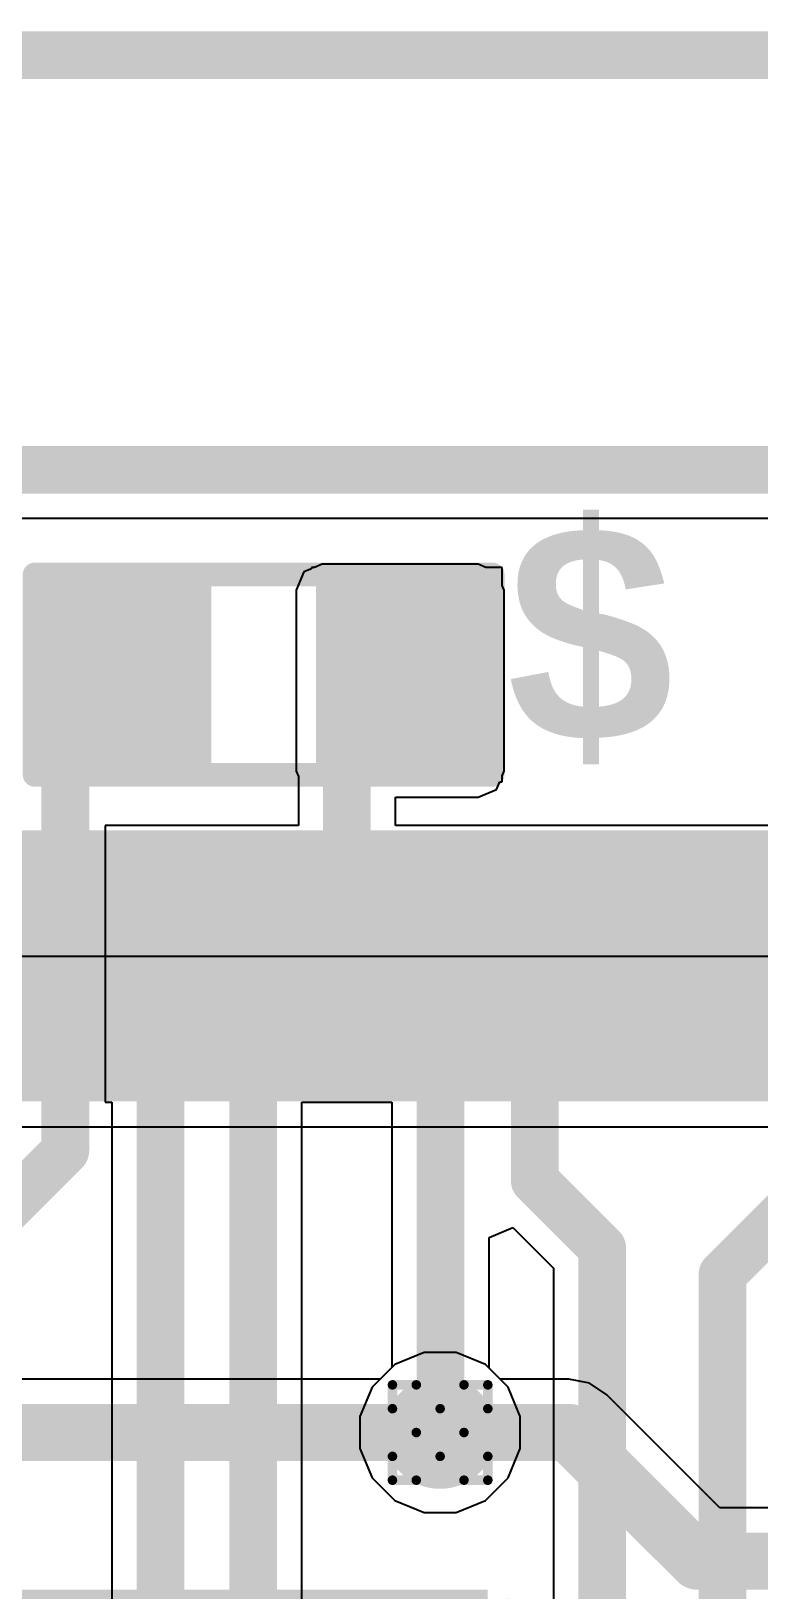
# Model space of a CAD drawing. Header units: inches. Extents: x -0.2 to 17.4, y -0.2 to 2.6.
# Drawn here: x 0.2763 to 0.4288, y 1.108 to 1.435 of the extents above; entities that cross this region are included whole.
import ezdxf

# ---------------------------------------------------------------- set-up
doc = ezdxf.new("R2010")
doc.units = ezdxf.units.IN
doc.header["$MEASUREMENT"] = 0
for name, color, linetype in [('Board_Outline', 216, 'Continuous'), ('Bottom Layer', 5, 'Continuous'), ('Dimensions', 6, 'Continuous'), ('Drill Drawing', 1, 'Continuous'), ('Top Layer', 1, 'Continuous'), ('Top Overlay', 2, 'Continuous'), ('Top Paste', 8, 'Continuous'), ('Top Solder', 216, 'Continuous'), ('Via Holes', 16, 'Continuous')]:
    doc.layers.add(name, color=color, linetype=linetype)
doc.styles.add('Arial_Bold', font='', dxfattribs={"height": 0.2})
doc.styles.get('Arial_Bold').set_extended_font_data('Arial', bold=True)

# ---------------------------------------------------------------- blocks, each defined once
blk = doc.blocks.new('48_LQFP__7_7___19')
at = {"layer": 'Top Layer'}
for points in [[(-0.08228, 0.19134), (-0.08228, 0.14331), (-0.09488, 0.14331), (-0.09488, 0.19134)], [(-0.0626, 0.19134), (-0.0626, 0.14331), (-0.0752, 0.14331), (-0.0752, 0.19134)], [(-0.04291, 0.19134), (-0.04291, 0.14331), (-0.05551, 0.14331), (-0.05551, 0.19134)], [(-0.02323, 0.19134), (-0.02323, 0.14331), (-0.03583, 0.14331), (-0.03583, 0.19134)], [(-0.00354, 0.19134), (-0.00354, 0.14331), (-0.01614, 0.14331), (-0.01614, 0.19134)], [(0.01614, 0.19134), (0.01614, 0.14331), (0.00354, 0.14331), (0.00354, 0.19134)], [(0.03583, 0.19134), (0.03583, 0.14331), (0.02323, 0.14331), (0.02323, 0.19134)], [(0.05551, 0.19134), (0.05551, 0.14331), (0.04291, 0.14331), (0.04291, 0.19134)]]:
    blk.add_hatch(color=1, dxfattribs=at).paths.add_polyline_path(points)
at = {"layer": 'Top Paste'}
for points in [[(-0.08228, 0.19134), (-0.08228, 0.14331), (-0.09488, 0.14331), (-0.09488, 0.19134)], [(-0.0626, 0.19134), (-0.0626, 0.14331), (-0.0752, 0.14331), (-0.0752, 0.19134)], [(-0.04291, 0.19134), (-0.04291, 0.14331), (-0.05551, 0.14331), (-0.05551, 0.19134)], [(-0.02323, 0.19134), (-0.02323, 0.14331), (-0.03583, 0.14331), (-0.03583, 0.19134)], [(-0.00354, 0.19134), (-0.00354, 0.14331), (-0.01614, 0.14331), (-0.01614, 0.19134)], [(0.01614, 0.19134), (0.01614, 0.14331), (0.00354, 0.14331), (0.00354, 0.19134)], [(0.03583, 0.19134), (0.03583, 0.14331), (0.02323, 0.14331), (0.02323, 0.19134)], [(0.05551, 0.19134), (0.05551, 0.14331), (0.04291, 0.14331), (0.04291, 0.19134)]]:
    blk.add_hatch(color=8, dxfattribs=at).paths.add_polyline_path(points)
at = {"layer": 'Top Solder'}
for points in [[(-0.07828, 0.19534), (-0.07828, 0.13931), (-0.09888, 0.13931), (-0.09888, 0.19534)], [(-0.0586, 0.19534), (-0.0586, 0.13931), (-0.0792, 0.13931), (-0.0792, 0.19534)], [(-0.03891, 0.19534), (-0.03891, 0.13931), (-0.05951, 0.13931), (-0.05951, 0.19534)], [(-0.01923, 0.19534), (-0.01923, 0.13931), (-0.03983, 0.13931), (-0.03983, 0.19534)], [(0.00046, 0.19534), (0.00046, 0.13931), (-0.02014, 0.13931), (-0.02014, 0.19534)], [(0.02014, 0.19534), (0.02014, 0.13931), (-0.00046, 0.13931), (-0.00046, 0.19534)], [(0.03983, 0.19534), (0.03983, 0.13931), (0.01923, 0.13931), (0.01923, 0.19534)], [(0.05951, 0.19534), (0.05951, 0.13931), (0.03891, 0.13931), (0.03891, 0.19534)]]:
    blk.add_hatch(color=216, dxfattribs=at).paths.add_polyline_path(points)
blk = doc.blocks.new('R___0603_40')
at = {"layer": 'Top Layer'}
for points in [[(-0.015, 0.0175), (-0.015, -0.0175), (-0.045, -0.0175), (-0.045, 0.0175)], [(0.045, 0.0175), (0.045, -0.0175), (0.015, -0.0175), (0.015, 0.0175)]]:
    blk.add_hatch(color=1, dxfattribs=at).paths.add_polyline_path(points)
at = {"layer": 'Top Paste'}
for points in [[(-0.015, 0.0175), (-0.015, -0.0175), (-0.045, -0.0175), (-0.045, 0.0175)], [(0.045, 0.0175), (0.045, -0.0175), (0.015, -0.0175), (0.015, 0.0175)]]:
    blk.add_hatch(color=8, dxfattribs=at).paths.add_polyline_path(points)
at = {"layer": 'Top Solder'}
for points in [[(-0.011, 0.0215), (-0.011, -0.0215), (-0.049, -0.0215), (-0.049, 0.0215)], [(0.049, 0.0215), (0.049, -0.0215), (0.011, -0.0215), (0.011, 0.0215)]]:
    blk.add_hatch(color=216, dxfattribs=at).paths.add_polyline_path(points)
at = {"layer": 'Top Overlay'}
for points in [[(-0.048, 0.021, 0.005, 0.005, 0), (0.048, 0.021, 0.005, 0.005, 0)], [(-0.048, -0.021, 0.005, 0.005, 0), (-0.048, 0.021, 0.005, 0.005, 0)], [(0.048, -0.021, 0.005, 0.005, 0), (0.048, 0.021, 0.005, 0.005, 0)], [(-0.048, -0.021, 0.005, 0.005, 0), (0.048, -0.021, 0.005, 0.005, 0)]]:
    blk.add_lwpolyline(points, format="xyseb", dxfattribs=at)
for points in [[(-0.04925, 0.021, 0.0025, 0.0025, 1), (-0.04675, 0.021, 0.0025, 0.0025, 1)], [(-0.04925, 0.021, 0.0025, 0.0025, 1), (-0.04675, 0.021, 0.0025, 0.0025, 1)], [(0.04675, 0.021, 0.0025, 0.0025, 1), (0.04925, 0.021, 0.0025, 0.0025, 1)], [(0.04675, 0.021, 0.0025, 0.0025, 1), (0.04925, 0.021, 0.0025, 0.0025, 1)], [(-0.04925, -0.021, 0.0025, 0.0025, 1), (-0.04675, -0.021, 0.0025, 0.0025, 1)], [(-0.04925, -0.021, 0.0025, 0.0025, 1), (-0.04675, -0.021, 0.0025, 0.0025, 1)], [(0.04675, -0.021, 0.0025, 0.0025, 1), (0.04925, -0.021, 0.0025, 0.0025, 1)], [(0.04675, -0.021, 0.0025, 0.0025, 1), (0.04925, -0.021, 0.0025, 0.0025, 1)]]:
    blk.add_lwpolyline(points, format="xyseb", close=True, dxfattribs=at)

msp = doc.modelspace()

# ---------------------------------------------------------------- hatches: boundary and pattern name
at = {"layer": 'Bottom Layer'}
h = msp.add_hatch(color=5, dxfattribs=at)
edge = h.paths.add_edge_path()
edge.add_arc((0.362, 1.141), 0.01181, 0, 360)
at = {"layer": 'Top Layer'}
msp.add_hatch(color=1, dxfattribs=at).paths.add_polyline_path([(0.33724, 1.27974), (0.37, 1.27974), (0.37, 1.31774), (0.33724, 1.31774)])
h = msp.add_hatch(color=1, dxfattribs=at)
edge = h.paths.add_edge_path()
edge.add_arc((0.362, 1.141), 0.01181, 0, 360)
at = {"layer": 'Via Holes'}
h = msp.add_hatch(color=7, dxfattribs=at)
edge = h.paths.add_edge_path()
edge.add_arc((0.362, 1.141), 0.00591, 0, 360)

# ---------------------------------------------------------------- linework, layer by layer
at = {"layer": 'Board_Outline'}
msp.add_lwpolyline([(-0.057, 1.343, 0.01, 0.01, 0), (1.986, 1.343, 0.01, 0.01, 0)], format="xyseb", dxfattribs=at)
at = {"layer": 'Bottom Layer'}
for p, q in [((-0.0468, 1.3328), (1.89207, 1.3328)), ((0.504, 1.24084), (0.204, 1.24084)), ((0.21139, 1.20516), (0.49661, 1.20516)), ((0.35866, 1.15781), (0.35248, 1.15525)), ((0.36534, 1.15781), (0.35866, 1.15781)), ((0.37152, 1.15525), (0.36534, 1.15781)), ((0.35248, 1.15525), (0.34944, 1.15222)), ((0.37456, 1.15222), (0.37152, 1.15525)), ((0.34944, 1.15222), (0.17237, 1.15222)), ((0.389, 1.15222), (0.37456, 1.15222)), ((0.39329, 1.15136), (0.389, 1.15222)), ((0.389, 1.15222), (0.389, 1.15222)), ((0.39693, 1.14893), (0.39329, 1.15136)), ((0.42065, 1.12522), (0.39693, 1.14893)), ((0.4686, 1.12522), (0.42065, 1.12522))]:
    msp.add_line(p, q, dxfattribs=at)
for points in [[(0.204, 1.223, 0.025, 0.025, 0), (0.504, 1.223, 0.025, 0.025, 0)], [(0.17237, 1.141, 0.012, 0.012, 0), (0.36363, 1.141, 0.012, 0.012, 0)], [(0.362, 1.141, 0.012, 0.012, 0), (0.389, 1.141, 0.012, 0.012, 0)], [(0.389, 1.141, 0.012, 0.012, 0), (0.416, 1.114, 0.012, 0.012, 0)], [(0.416, 1.114, 0.012, 0.012, 0), (0.998, 1.114, 0.012, 0.012, 0)], [(0.156, 1.102, 0.012, 0.012, 0), (0.372, 1.102, 0.012, 0.012, 0)], [(0.372, 1.102, 0.012, 0.012, 0), (0.396, 1.078, 0.012, 0.012, 0)]]:
    msp.add_lwpolyline(points, format="xyseb", dxfattribs=at)
for points in [[(0.359, 1.141, 0.006, 0.006, 1), (0.365, 1.141, 0.006, 0.006, 1)], [(0.36063, 1.141, 0.006, 0.006, 1), (0.36663, 1.141, 0.006, 0.006, 1)], [(0.386, 1.141, 0.006, 0.006, 1), (0.392, 1.141, 0.006, 0.006, 1)], [(0.386, 1.141, 0.006, 0.006, 1), (0.392, 1.141, 0.006, 0.006, 1)], [(0.413, 1.114, 0.006, 0.006, 1), (0.419, 1.114, 0.006, 0.006, 1)], [(0.413, 1.114, 0.006, 0.006, 1), (0.419, 1.114, 0.006, 0.006, 1)]]:
    msp.add_lwpolyline(points, format="xyseb", close=True, dxfattribs=at)
at = {"layer": 'Dimensions'}
msp.add_lwpolyline([(-0.057, 1.43, 0.01, 0.01, 0), (0.74256, 1.43, 0.01, 0.01, 0)], format="xyseb", dxfattribs=at)
at = {"layer": 'Drill Drawing'}
for points in [[(0.352, 1.146, 0.002, 0.002, 0), (0.352, 1.151, 0.002, 0.002, 0)], [(0.352, 1.151, 0.002, 0.002, 0), (0.357, 1.151, 0.002, 0.002, 0)], [(0.357, 1.151, 0.002, 0.002, 0), (0.362, 1.146, 0.002, 0.002, 0)], [(0.362, 1.146, 0.002, 0.002, 0), (0.367, 1.151, 0.002, 0.002, 0)], [(0.367, 1.151, 0.002, 0.002, 0), (0.372, 1.151, 0.002, 0.002, 0)], [(0.372, 1.146, 0.002, 0.002, 0), (0.372, 1.151, 0.002, 0.002, 0)], [(0.352, 1.146, 0.002, 0.002, 0), (0.357, 1.141, 0.002, 0.002, 0)], [(0.367, 1.141, 0.002, 0.002, 0), (0.372, 1.146, 0.002, 0.002, 0)], [(0.352, 1.136, 0.002, 0.002, 0), (0.357, 1.141, 0.002, 0.002, 0)], [(0.367, 1.141, 0.002, 0.002, 0), (0.372, 1.136, 0.002, 0.002, 0)], [(0.352, 1.131, 0.002, 0.002, 0), (0.352, 1.136, 0.002, 0.002, 0)], [(0.357, 1.131, 0.002, 0.002, 0), (0.362, 1.136, 0.002, 0.002, 0)], [(0.362, 1.136, 0.002, 0.002, 0), (0.367, 1.131, 0.002, 0.002, 0)], [(0.372, 1.131, 0.002, 0.002, 0), (0.372, 1.136, 0.002, 0.002, 0)], [(0.352, 1.131, 0.002, 0.002, 0), (0.357, 1.131, 0.002, 0.002, 0)], [(0.367, 1.131, 0.002, 0.002, 0), (0.372, 1.131, 0.002, 0.002, 0)]]:
    msp.add_lwpolyline(points, format="xyseb", dxfattribs=at)
for points in [[(0.3515, 1.151, 0.001, 0.001, 1), (0.3525, 1.151, 0.001, 0.001, 1)], [(0.3515, 1.151, 0.001, 0.001, 1), (0.3525, 1.151, 0.001, 0.001, 1)], [(0.3565, 1.151, 0.001, 0.001, 1), (0.3575, 1.151, 0.001, 0.001, 1)], [(0.3565, 1.151, 0.001, 0.001, 1), (0.3575, 1.151, 0.001, 0.001, 1)], [(0.3665, 1.151, 0.001, 0.001, 1), (0.3675, 1.151, 0.001, 0.001, 1)], [(0.3665, 1.151, 0.001, 0.001, 1), (0.3675, 1.151, 0.001, 0.001, 1)], [(0.3715, 1.151, 0.001, 0.001, 1), (0.3725, 1.151, 0.001, 0.001, 1)], [(0.3715, 1.151, 0.001, 0.001, 1), (0.3725, 1.151, 0.001, 0.001, 1)], [(0.3515, 1.146, 0.001, 0.001, 1), (0.3525, 1.146, 0.001, 0.001, 1)], [(0.3515, 1.146, 0.001, 0.001, 1), (0.3525, 1.146, 0.001, 0.001, 1)], [(0.3615, 1.146, 0.001, 0.001, 1), (0.3625, 1.146, 0.001, 0.001, 1)], [(0.3615, 1.146, 0.001, 0.001, 1), (0.3625, 1.146, 0.001, 0.001, 1)], [(0.3715, 1.146, 0.001, 0.001, 1), (0.3725, 1.146, 0.001, 0.001, 1)], [(0.3715, 1.146, 0.001, 0.001, 1), (0.3725, 1.146, 0.001, 0.001, 1)], [(0.3565, 1.141, 0.001, 0.001, 1), (0.3575, 1.141, 0.001, 0.001, 1)], [(0.3565, 1.141, 0.001, 0.001, 1), (0.3575, 1.141, 0.001, 0.001, 1)], [(0.3665, 1.141, 0.001, 0.001, 1), (0.3675, 1.141, 0.001, 0.001, 1)], [(0.3665, 1.141, 0.001, 0.001, 1), (0.3675, 1.141, 0.001, 0.001, 1)], [(0.3515, 1.136, 0.001, 0.001, 1), (0.3525, 1.136, 0.001, 0.001, 1)], [(0.3515, 1.136, 0.001, 0.001, 1), (0.3525, 1.136, 0.001, 0.001, 1)], [(0.3615, 1.136, 0.001, 0.001, 1), (0.3625, 1.136, 0.001, 0.001, 1)], [(0.3615, 1.136, 0.001, 0.001, 1), (0.3625, 1.136, 0.001, 0.001, 1)], [(0.3715, 1.136, 0.001, 0.001, 1), (0.3725, 1.136, 0.001, 0.001, 1)], [(0.3715, 1.136, 0.001, 0.001, 1), (0.3725, 1.136, 0.001, 0.001, 1)], [(0.3515, 1.131, 0.001, 0.001, 1), (0.3525, 1.131, 0.001, 0.001, 1)], [(0.3515, 1.131, 0.001, 0.001, 1), (0.3525, 1.131, 0.001, 0.001, 1)], [(0.3565, 1.131, 0.001, 0.001, 1), (0.3575, 1.131, 0.001, 0.001, 1)], [(0.3565, 1.131, 0.001, 0.001, 1), (0.3575, 1.131, 0.001, 0.001, 1)], [(0.3665, 1.131, 0.001, 0.001, 1), (0.3675, 1.131, 0.001, 0.001, 1)], [(0.3665, 1.131, 0.001, 0.001, 1), (0.3675, 1.131, 0.001, 0.001, 1)], [(0.3715, 1.131, 0.001, 0.001, 1), (0.3725, 1.131, 0.001, 0.001, 1)], [(0.3715, 1.131, 0.001, 0.001, 1), (0.3725, 1.131, 0.001, 0.001, 1)]]:
    msp.add_lwpolyline(points, format="xyseb", close=True, dxfattribs=at)
at = {"layer": 'Top Layer'}
for p, q in [((-0.0468, 1.3328), (1.89207, 1.3328)), ((0.33341, 1.32156), (0.33182, 1.31774)), ((0.335, 1.32222), (0.33341, 1.32156)), ((0.33567, 1.3225), (0.335, 1.3225)), ((0.335, 1.3225), (0.335, 1.32222)), ((0.33724, 1.32315), (0.33567, 1.3225)), ((0.37, 1.32315), (0.33724, 1.32315)), ((0.37156, 1.3225), (0.37, 1.32315)), ((0.375, 1.3225), (0.37156, 1.3225)), ((0.375, 1.31873), (0.375, 1.3225)), ((0.37541, 1.31774), (0.375, 1.31873)), ((0.33182, 1.31774), (0.33182, 1.27974)), ((0.37541, 1.27974), (0.37541, 1.31774)), ((0.33182, 1.27974), (0.33228, 1.27864)), ((0.33228, 1.27864), (0.33228, 1.26834)), ((0.375, 1.27874), (0.37541, 1.27974)), ((0.375, 1.2775), (0.375, 1.27874)), ((0.37, 1.27432), (0.37383, 1.27591)), ((0.37383, 1.27591), (0.37449, 1.2775)), ((0.37449, 1.2775), (0.375, 1.2775)), ((0.35267, 1.26834), (0.35267, 1.27432)), ((0.35267, 1.27432), (0.37, 1.27432)), ((0.33228, 1.26834), (0.2918, 1.26834)), ((0.2918, 1.26834), (0.2918, 1.21031)), ((0.46905, 1.26834), (0.35267, 1.26834)), ((0.2918, 1.21031), (0.29316, 1.21031)), ((0.29316, 1.21031), (0.29316, 0.98934)), ((0.33298, 0.98844), (0.33298, 1.21031)), ((0.33298, 1.21031), (0.35188, 1.21031)), ((0.35188, 1.21031), (0.35188, 1.15466)), ((0.37227, 1.1819), (0.37727, 1.18398)), ((0.37727, 1.18398), (0.3858, 1.17545)), ((0.37227, 1.1545), (0.37227, 1.1819)), ((0.3858, 1.17545), (0.3858, 1.05247)), ((0.35188, 1.15466), (0.34775, 1.15052)), ((0.37625, 1.15052), (0.37227, 1.1545)), ((0.34775, 1.15052), (0.34519, 1.14434)), ((0.37881, 1.14434), (0.37625, 1.15052)), ((0.34519, 1.14434), (0.34519, 1.13766)), ((0.37881, 1.13766), (0.37881, 1.14434)), ((0.34519, 1.13766), (0.34775, 1.13148)), ((0.37625, 1.13148), (0.37881, 1.13766)), ((0.34775, 1.13148), (0.35248, 1.12675)), ((0.37152, 1.12675), (0.37625, 1.13148)), ((0.35248, 1.12675), (0.35866, 1.12419)), ((0.36534, 1.12419), (0.37152, 1.12675)), ((0.35866, 1.12419), (0.36534, 1.12419))]:
    msp.add_line(p, q, dxfattribs=at)
for points in [[(0.295, 1.2975, 0.01, 0.01, 0), (0.295, 1.3, 0.01, 0.01, 0)], [(0.356, 1.2975, 0.01, 0.01, 0), (0.356, 1.3, 0.01, 0.01, 0)], [(0.28342, 1.28592, 0.01, 0.01, 0), (0.295, 1.2975, 0.01, 0.01, 0)], [(0.34247, 1.28397, 0.01, 0.01, 0), (0.356, 1.2975, 0.01, 0.01, 0)], [(0.296, 1.2905, 0.01, 0.01, 0), (0.296, 1.293, 0.01, 0.01, 0)], [(0.28342, 1.23932, 0.01, 0.01, 0), (0.28342, 1.28592, 0.01, 0.01, 0)], [(0.34247, 1.23932, 0.01, 0.01, 0), (0.34247, 1.28397, 0.01, 0.01, 0)], [(0.28342, 1.20009, 0.01, 0.01, 0), (0.28342, 1.23932, 0.01, 0.01, 0)], [(0.30336, 0.98512, 0.01, 0.01, 0), (0.30336, 1.23907, 0.01, 0.01, 0)], [(0.32279, 0.98421, 0.01, 0.01, 0), (0.32279, 1.23932, 0.01, 0.01, 0)], [(0.36208, 1.23924, 0.01, 0.01, 0), (0.36216, 1.23932, 0.01, 0.01, 0)], [(0.36208, 1.14108, 0.01, 0.01, 0), (0.36208, 1.23924, 0.01, 0.01, 0)], [(0.38184, 1.19383, 0.01, 0.01, 0), (0.38184, 1.23932, 0.01, 0.01, 0)], [(0.263, 1.17967, 0.01, 0.01, 0), (0.28342, 1.20009, 0.01, 0.01, 0)], [(0.42121, 1.17421, 0.01, 0.01, 0), (0.44776, 1.20076, 0.01, 0.01, 0)], [(0.38184, 1.19383, 0.01, 0.01, 0), (0.396, 1.17967, 0.01, 0.01, 0)], [(0.396, 1.03889, 0.01, 0.01, 0), (0.396, 1.17967, 0.01, 0.01, 0)], [(0.42121, 0.90468, 0.01, 0.01, 0), (0.42121, 1.17421, 0.01, 0.01, 0)], [(0.362, 1.141, 0.01, 0.01, 0), (0.36208, 1.14108, 0.01, 0.01, 0)]]:
    msp.add_lwpolyline(points, format="xyseb", dxfattribs=at)
for points in [[(0.2925, 1.3, 0.005, 0.005, 1), (0.2975, 1.3, 0.005, 0.005, 1)], [(0.3535, 1.3, 0.005, 0.005, 1), (0.3585, 1.3, 0.005, 0.005, 1)], [(0.2925, 1.2975, 0.005, 0.005, 1), (0.2975, 1.2975, 0.005, 0.005, 1)], [(0.2925, 1.2975, 0.005, 0.005, 1), (0.2975, 1.2975, 0.005, 0.005, 1)], [(0.3535, 1.2975, 0.005, 0.005, 1), (0.3585, 1.2975, 0.005, 0.005, 1)], [(0.3535, 1.2975, 0.005, 0.005, 1), (0.3585, 1.2975, 0.005, 0.005, 1)], [(0.2935, 1.293, 0.005, 0.005, 1), (0.2985, 1.293, 0.005, 0.005, 1)], [(0.2935, 1.2905, 0.005, 0.005, 1), (0.2985, 1.2905, 0.005, 0.005, 1)], [(0.28092, 1.28592, 0.005, 0.005, 1), (0.28592, 1.28592, 0.005, 0.005, 1)], [(0.28092, 1.28592, 0.005, 0.005, 1), (0.28592, 1.28592, 0.005, 0.005, 1)], [(0.33997, 1.28397, 0.005, 0.005, 1), (0.34497, 1.28397, 0.005, 0.005, 1)], [(0.33997, 1.28397, 0.005, 0.005, 1), (0.34497, 1.28397, 0.005, 0.005, 1)], [(0.28092, 1.23932, 0.005, 0.005, 1), (0.28592, 1.23932, 0.005, 0.005, 1)], [(0.28092, 1.23932, 0.005, 0.005, 1), (0.28592, 1.23932, 0.005, 0.005, 1)], [(0.30086, 1.23907, 0.005, 0.005, 1), (0.30586, 1.23907, 0.005, 0.005, 1)], [(0.32029, 1.23932, 0.005, 0.005, 1), (0.32529, 1.23932, 0.005, 0.005, 1)], [(0.33997, 1.23932, 0.005, 0.005, 1), (0.34497, 1.23932, 0.005, 0.005, 1)], [(0.35958, 1.23924, 0.005, 0.005, 1), (0.36458, 1.23924, 0.005, 0.005, 1)], [(0.35958, 1.23924, 0.005, 0.005, 1), (0.36458, 1.23924, 0.005, 0.005, 1)], [(0.35966, 1.23932, 0.005, 0.005, 1), (0.36466, 1.23932, 0.005, 0.005, 1)], [(0.37934, 1.23932, 0.005, 0.005, 1), (0.38434, 1.23932, 0.005, 0.005, 1)], [(0.28092, 1.20009, 0.005, 0.005, 1), (0.28592, 1.20009, 0.005, 0.005, 1)], [(0.28092, 1.20009, 0.005, 0.005, 1), (0.28592, 1.20009, 0.005, 0.005, 1)], [(0.37934, 1.19383, 0.005, 0.005, 1), (0.38434, 1.19383, 0.005, 0.005, 1)], [(0.37934, 1.19383, 0.005, 0.005, 1), (0.38434, 1.19383, 0.005, 0.005, 1)], [(0.3935, 1.17967, 0.005, 0.005, 1), (0.3985, 1.17967, 0.005, 0.005, 1)], [(0.3935, 1.17967, 0.005, 0.005, 1), (0.3985, 1.17967, 0.005, 0.005, 1)], [(0.41871, 1.17421, 0.005, 0.005, 1), (0.42371, 1.17421, 0.005, 0.005, 1)], [(0.41871, 1.17421, 0.005, 0.005, 1), (0.42371, 1.17421, 0.005, 0.005, 1)], [(0.3595, 1.141, 0.005, 0.005, 1), (0.3645, 1.141, 0.005, 0.005, 1)], [(0.35958, 1.14108, 0.005, 0.005, 1), (0.36458, 1.14108, 0.005, 0.005, 1)], [(0.35958, 1.14108, 0.005, 0.005, 1), (0.36458, 1.14108, 0.005, 0.005, 1)]]:
    msp.add_lwpolyline(points, format="xyseb", close=True, dxfattribs=at)

# ---------------------------------------------------------------- block references
for name, p in [('R___0603_40', (0.325, 1.3)), ('48_LQFP__7_7___19', (0.372, 1.072))]:
    msp.add_blockref(name, p)

# ---------------------------------------------------------------- texts
at = {"layer": 'Top Overlay', "style": 'Arial_Bold'}
msp.add_text('$', height=0.045, rotation=360, dxfattribs=at).set_placement((0.376, 1.28604))

doc.saveas('drawing.dxf')
